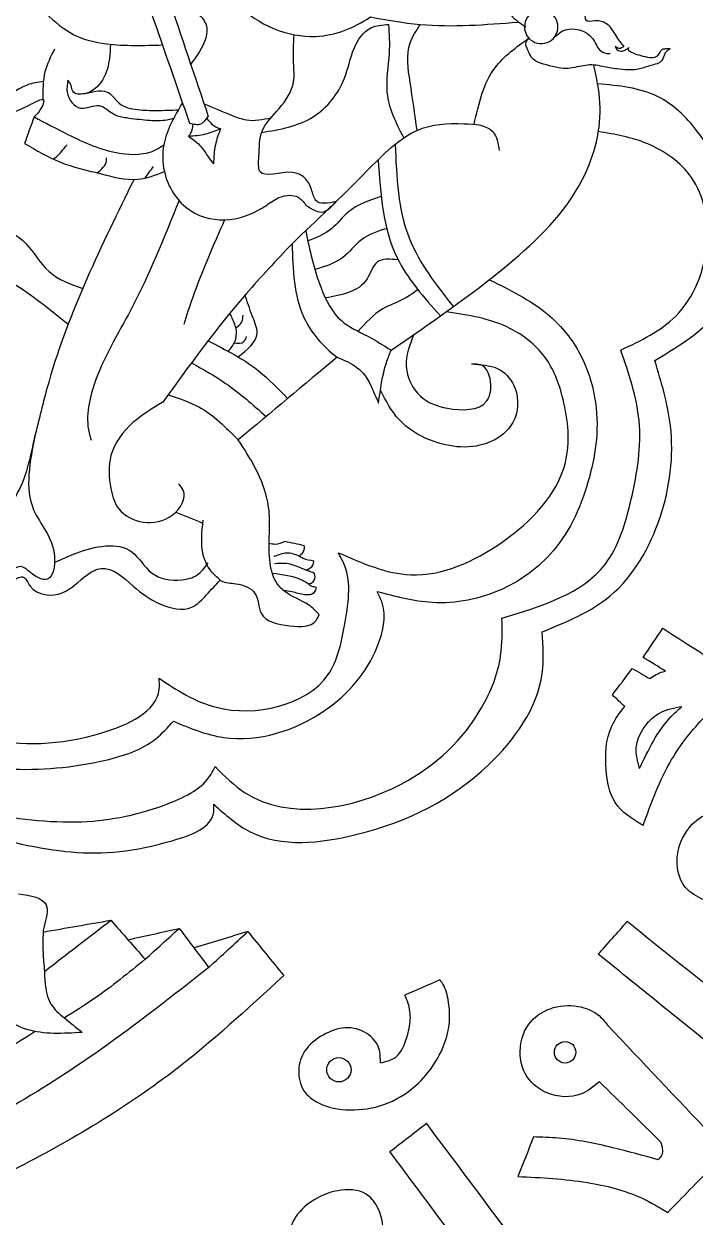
# Model space of a CAD drawing. Header units: millimetres. Extents: x -244126 to 368105, y -173968 to 259060.
# Drawn here: x -169403.8 to -169176.9, y 75238.8 to 75642 of the extents above; entities that cross this region are included whole.
import ezdxf
from ezdxf.enums import TextEntityAlignment as Align

# ---------------------------------------------------------------- set-up
doc = ezdxf.new("R2010")
doc.units = ezdxf.units.MM
doc.header["$MEASUREMENT"] = 0
for name, color, linetype in [('A00-TITLEBLOCK+XREF', 7, 'Continuous'), ('HEADtext', 7, 'Continuous'), ('LOGO', 7, 'Continuous')]:
    doc.layers.add(name, color=color, linetype=linetype)
doc.styles.add('Cordia2', font='cordia.shx', dxfattribs={"height": 0.2})

# ---------------------------------------------------------------- blocks, each defined once
blk = doc.blocks.new('LOGO-DPT')
at = {"layer": 'LOGO'}
h = blk.add_hatch(color=256, dxfattribs=at)
edge = h.paths.add_edge_path(flags=17)
edge.add_arc((-0.0088, 1.9995), 1.9837, 0, 360)
edge = h.paths.add_edge_path()
edge.add_arc((-0.0088, 1.9995), 1.9995, 0, 360)
for centre, radius in [((-0.0088, 1.9995), 1.9995), ((-0.0088, 1.9995), 1.9837), ((-0.0088, 1.9995), 1.9417), ((1.0186, 1.0174), 0.01), ((0.808, 1.0011), 0.0113)]:
    blk.add_circle(centre, radius, dxfattribs=at)
for centre, radius, start, end in [((0.9964, 1.9716), 0.0156, 136.2052, 51.1146), ((-0.0088, 1.9889), 1.7684, 270.6414, 329.7542), ((-0.0088, 1.9889), 1.7264, 271.9438, 328.8955)]:
    blk.add_arc(centre, radius, start, end, dxfattribs=at)
for points, knots in [([(0.7501, 2.2365), (0.7333, 2.2149), (0.7022, 2.1745), (0.6832, 2.1077), (0.6805, 2.0448), (0.7105, 1.9831), (0.7786, 1.9534), (0.8221, 1.9704), (0.8373, 1.9808)], [0, 0, 0, 0, 0.1548948, 0.2886135, 0.3894909, 0.5090177, 0.659547, 0.7613928, 0.7613928, 0.7613928, 0.7613928]), ([(0.9583, 2.0476), (0.9583, 2.0468), (0.9585, 2.0379), (0.9614, 2.0165), (0.9605, 1.9855), (0.977, 1.9749), (0.9821, 1.9716)], [0.2013422, 0.2013422, 0.2013422, 0.2013422, 0.2059578, 0.2533221, 0.3272275, 0.3605802, 0.3605802, 0.3605802, 0.3605802]), ([(1.0372, 1.9834), (1.0371, 1.9812), (1.0368, 1.9756), (1.048, 1.9786), (1.0588, 1.9756), (1.065, 1.9638), (1.0704, 1.9563), (1.0734, 1.9533)], [0, 0, 0, 0, 0.01034709, 0.02702269, 0.04785386, 0.07412685, 0.09849146, 0.09849146, 0.09849146, 0.09849146]), ([(1.0453, 1.9361), (1.0402, 1.9365), (1.0294, 1.9339), (1.0162, 1.932), (1.002, 1.9363), (0.9883, 1.9384), (0.9843, 1.9496), (0.9809, 1.9559), (0.9836, 1.9594), (0.985, 1.9611)], [0.342554, 0.342554, 0.342554, 0.342554, 0.3718445, 0.4051954, 0.4160358, 0.4572298, 0.4709351, 0.482843, 0.4941567, 0.4941567, 0.4941567, 0.4941567]), ([(1.0772, 1.9517), (1.0769, 1.9502), (1.0818, 1.9468), (1.0909, 1.9444), (1.101, 1.9421), (1.1066, 1.946), (1.1082, 1.9514), (1.1123, 1.9512), (1.1185, 1.9519), (1.1131, 1.9494), (1.1107, 1.946), (1.1093, 1.9379), (1.0981, 1.936), (1.0851, 1.9306), (1.0691, 1.9319), (1.0553, 1.9342), (1.0481, 1.9359), (1.0454, 1.9361), (1.0453, 1.9361)], [0.1052995, 0.1052995, 0.1052995, 0.1052995, 0.1119519, 0.1407776, 0.1583284, 0.1670891, 0.1777789, 0.1839761, 0.1918641, 0.1981819, 0.2050222, 0.2183583, 0.2395342, 0.2606031, 0.3009197, 0.3267108, 0.3418401, 0.342554, 0.342554, 0.342554, 0.342554]), ([(0.4259, 1.9333), (0.4299, 1.9307), (0.4492, 1.9305), (0.4544, 1.9003), (0.4878, 1.8882), (0.5086, 1.8915), (0.5378, 1.9093), (0.5297, 1.8927), (0.5253, 1.8888), (0.5242, 1.8878)], [0.0451636, 0.0451636, 0.0451636, 0.0451636, 0.0763861, 0.1339496, 0.1863492, 0.2546421, 0.2832475, 0.3087228, 0.318188, 0.318188, 0.318188, 0.318188]), ([(0.6173, 1.8296), (0.587, 1.7682), (0.549, 1.691), (0.5295, 1.6089), (0.5253, 1.5921)], [0, 0, 0, 0, 0.3876333, 0.4863886, 0.4863886, 0.4863886, 0.4863886]), ([(0.7644, 1.7698), (0.7652, 1.7457), (0.7665, 1.7048), (0.793, 1.6743), (0.8063, 1.6641)], [0, 0, 0, 0, 0.1325647, 0.2246851, 0.2246851, 0.2246851, 0.2246851]), ([(0.7711, 1.4791), (0.7672, 1.4806), (0.7597, 1.4835), (0.7517, 1.4801), (0.7478, 1.4788), (0.7475, 1.4787)], [0.02686888, 0.02686888, 0.02686888, 0.02686888, 0.04993711, 0.07160654, 0.07339436, 0.07339436, 0.07339436, 0.07339436]), ([(0.7776, 1.4661), (0.7762, 1.4666), (0.7701, 1.4689), (0.7606, 1.4731), (0.7518, 1.4722), (0.7481, 1.4719)], [0.0143922, 0.0143922, 0.0143922, 0.0143922, 0.02289437, 0.05132587, 0.07225411, 0.07225411, 0.07225411, 0.07225411]), ([(0.6975, 1.4568), (0.6978, 1.4566), (0.702, 1.4541), (0.7141, 1.454), (0.7336, 1.4473), (0.7325, 1.4194), (0.7604, 1.4136), (0.7847, 1.4127), (0.7888, 1.4228), (0.7896, 1.4249)], [0.1086964, 0.1086964, 0.1086964, 0.1086964, 0.1112848, 0.137654, 0.1754565, 0.2125464, 0.267763, 0.3149094, 0.3273982, 0.3273982, 0.3273982, 0.3273982]), ([(0.7459, 1.4632), (0.7555, 1.4621), (0.7677, 1.4607), (0.778, 1.4546), (0.7801, 1.4532)], [0, 0, 0, 0, 0.05380225, 0.06844342, 0.06844342, 0.06844342, 0.06844342]), ([(0.5096, 1.1648), (0.5211, 1.1631), (0.541, 1.1602), (0.5347, 1.1399), (0.5329, 1.131), (0.5326, 1.1293)], [0, 0, 0, 0, 0.0532073, 0.0916154, 0.1006038, 0.1006038, 0.1006038, 0.1006038])]:
    blk.add_open_spline(points, degree=3, knots=knots, dxfattribs=at)
for points in [[(0.6489, 1.9998), (0.6864, 1.8882)], [(0.6709, 1.9882), (0.6845, 1.9736), (0.6782, 1.9486), (0.6701, 1.9369)], [(0.5352, 1.9841), (0.5613, 1.9643), (0.5916, 1.9559), (0.6437, 1.9548)], [(0.6333, 1.9848), (0.6689, 1.8821)], [(0.8373, 1.9808), (0.8836, 1.9739), (0.9751, 1.9761)], [(0.7361, 1.8733), (0.7842, 1.888), (0.8132, 1.9237), (0.8222, 1.9516), (0.8378, 1.9706), (0.8546, 1.9739)], [(0.8684, 1.8683), (0.8531, 1.9104), (0.8551, 1.947), (0.8546, 1.9739)], [(0.8809, 1.8753), (0.8743, 1.9201), (0.8743, 1.9567), (0.884, 1.9739)], [(1.0076, 1.9608), (1.0171, 1.9681), (1.0442, 1.9609), (1.0518, 1.9492), (1.0595, 1.9467), (1.0605, 1.9467)], [(0.5953, 1.9555), (0.5915, 1.9295), (0.5878, 1.9221), (0.5714, 1.9094), (0.5602, 1.9117), (0.5588, 1.9169), (0.5558, 1.9221)], [(0.8055, 1.809), (0.7867, 1.81), (0.7825, 1.8204), (0.7763, 1.8309), (0.7648, 1.8361), (0.7345, 1.8371), (0.7335, 1.8507), (0.7366, 1.8746), (0.7523, 1.8955), (0.7658, 1.9205), (0.7658, 1.9382), (0.7664, 1.9642)], [(0.9339, 1.881), (0.9534, 1.9336), (0.985, 1.9611)], [(0.435, 1.952), (0.4524, 1.9327), (0.4647, 1.9178), (0.4875, 1.9073), (0.5058, 1.9117), (0.5181, 1.9178), (0.5332, 1.9211)], [(0.5327, 1.9039), (0.5347, 1.93), (0.5435, 1.951)], [(1.0734, 1.9533), (1.069, 1.9515), (1.0653, 1.9533)], [(1.0653, 1.9533), (1.0681, 1.9496), (1.0728, 1.9493), (1.076, 1.9509), (1.0784, 1.9524)], [(0.8566, 1.6707), (0.9653, 1.7503), (1.0349, 1.8299), (1.0511, 1.9009), (1.0453, 1.9361)], [(0.5558, 1.9221), (0.555, 1.9109), (0.5677, 1.896), (0.5848, 1.8983), (0.599, 1.8901), (0.6102, 1.8871), (0.6296, 1.8849), (0.646, 1.8849), (0.6543, 1.8866)], [(0.5732, 1.9099), (0.5938, 1.9102), (0.6035, 1.9005), (0.6206, 1.8946), (0.6385, 1.8938), (0.6586, 1.8944)], [(1.1021, 1.6611), (1.1654, 1.7146), (1.1752, 1.7876), (1.1411, 1.8752), (1.1046, 1.9068), (1.0489, 1.9186)], [(0.6624, 1.901), (0.645, 1.8619), (0.6455, 1.8369), (0.6699, 1.8006), (0.7064, 1.7923), (0.7408, 1.8058), (0.7533, 1.8131), (0.77, 1.8131), (0.7773, 1.8058)], [(0.6825, 1.9), (0.7085, 1.8892), (0.722, 1.885), (0.7449, 1.887)], [(0.5242, 1.8878), (0.5154, 1.8632)], [(0.5242, 1.8878), (0.5557, 1.8715), (0.6039, 1.854), (0.638, 1.8575), (0.645, 1.8619)], [(0.6689, 1.8821), (0.6796, 1.8814), (0.6864, 1.8882)], [(0.6719, 1.8814), (0.6698, 1.8724), (0.668, 1.8699)], [(0.668, 1.8699), (0.6838, 1.8719), (0.6978, 1.8769)], [(0.685, 1.8862), (0.6947, 1.878), (0.6978, 1.8769)], [(0.6978, 1.8769), (0.693, 1.8617), (0.6913, 1.8442)], [(0.7644, 1.7698), (0.8338, 1.8372), (0.8821, 1.8758), (0.9245, 1.8815), (0.9515, 1.8738), (0.9573, 1.8565)], [(0.668, 1.8699), (0.6799, 1.8598), (0.6865, 1.8504), (0.6913, 1.8442)], [(1.0705, 1.6708), (1.1216, 1.7025), (1.1508, 1.7706), (1.1362, 1.8314), (1.0948, 1.863), (1.0496, 1.8742)], [(0.5154, 1.8632), (0.5488, 1.8456), (0.5857, 1.8351), (0.6209, 1.8298), (0.6455, 1.8369)], [(0.5424, 1.8484), (0.5522, 1.8584), (0.5549, 1.8619)], [(0.8604, 1.8624), (0.8737, 1.7744), (0.9146, 1.7111)], [(0.5831, 1.8358), (0.5916, 1.847), (0.5916, 1.8496)], [(0.8445, 1.848), (0.8622, 1.7568), (0.9026, 1.7026)], [(0.6275, 1.8309), (0.6354, 1.8417)], [(0.8475, 1.8138), (0.8166, 1.7992), (0.801, 1.7837), (0.7791, 1.7724)], [(0.6592, 1.8099), (0.6143, 1.7083), (0.5802, 1.6387), (0.5761, 1.591), (0.5774, 1.5869)], [(0.7773, 1.8058), (0.794, 1.7996), (0.8024, 1.8058), (0.8055, 1.809)], [(0.44, 1.7852), (0.5138, 1.7728), (0.5382, 1.7439), (0.5695, 1.7282)], [(0.7016, 1.792), (0.6717, 1.7192), (0.6635, 1.6946)], [(0.7771, 1.7818), (0.7914, 1.7286), (0.8103, 1.6982), (0.8349, 1.6837), (0.8566, 1.6707)], [(0.8526, 1.7841), (0.829, 1.7733), (0.8114, 1.7568), (0.7857, 1.7458)], [(0.7644, 1.7698), (0.7216, 1.7231), (0.6441, 1.6223)], [(0.4307, 1.756), (0.4758, 1.747), (0.5306, 1.715), (0.556, 1.6949)], [(0.8633, 1.7547), (0.8436, 1.7526), (0.8342, 1.7371), (0.7953, 1.7193)], [(0.948, 1.7363), (1.0018, 1.7046), (1.0312, 1.6695), (1.0481, 1.5922), (1.0424, 1.5571), (1.0103, 1.4874), (0.9602, 1.4484), (0.8947, 1.4359), (0.8437, 1.446)], [(0.7142, 1.6645), (0.7318, 1.6866), (0.7274, 1.7026), (0.7207, 1.7221)], [(0.8816, 1.727), (0.8685, 1.7184), (0.8488, 1.7091), (0.8259, 1.6883)], [(0.7051, 1.6697), (0.7111, 1.6786), (0.7126, 1.6889), (0.7086, 1.7004), (0.7066, 1.7053)], [(0.7121, 1.6915), (0.7176, 1.6971), (0.7188, 1.7034)], [(0.8074, 1.4823), (0.8749, 1.4617), (0.96, 1.4922), (1.0189, 1.5663), (1.0167, 1.6252), (0.9993, 1.6649), (0.9673, 1.691), (0.9082, 1.7065)], [(0.6862, 1.6794), (0.7333, 1.6515), (0.7603, 1.6257)], [(0.7106, 1.6776), (0.7193, 1.6784), (0.7221, 1.6834)], [(0.8778, 1.6853), (0.8707, 1.6557), (0.8839, 1.6279), (0.9091, 1.6167), (0.9455, 1.6233), (0.9495, 1.6385), (0.9402, 1.657), (0.9316, 1.6577)], [(0.845, 1.6215), (0.8523, 1.6591), (0.8566, 1.6707)], [(0.9598, 1.4214), (1.0558, 1.4714), (1.0802, 1.5322), (1.0875, 1.6052), (1.0705, 1.6708)], [(0.6708, 1.6589), (0.7026, 1.6398), (0.7403, 1.609)], [(0.8063, 1.6641), (0.7142, 1.5873)], [(0.8063, 1.6641), (0.8162, 1.6598), (0.8325, 1.647), (0.8391, 1.6347), (0.845, 1.6215)], [(0.9349, 1.6578), (0.9581, 1.6524), (0.972, 1.6352), (0.97, 1.6034), (0.9495, 1.5856), (0.8932, 1.5869), (0.8641, 1.6061), (0.8466, 1.6334)], [(0.9973, 1.4086), (1.0607, 1.4422), (1.107, 1.5152), (1.1167, 1.6003), (1.1021, 1.6611)], [(0.6441, 1.6223), (0.6163, 1.6033), (0.5958, 1.5727), (0.5958, 1.542), (0.6032, 1.523), (0.6529, 1.5172), (0.6631, 1.5406), (0.6587, 1.5464)], [(0.649, 1.6291), (0.6777, 1.6179), (0.7142, 1.5873)], [(0.4886, 1.5103), (0.5071, 1.5346), (0.5253, 1.5921)], [(0.5253, 1.5921), (0.5238, 1.5223), (0.5432, 1.4784), (0.5368, 1.4577), (0.5186, 1.4655), (0.5122, 1.4694), (0.5044, 1.4655), (0.5044, 1.4564)], [(0.7896, 1.4249), (0.7798, 1.4337), (0.7573, 1.4464), (0.7495, 1.4552), (0.7436, 1.4757), (0.7426, 1.5246), (0.7299, 1.5617), (0.7142, 1.5873)], [(0.6562, 1.5201), (0.681, 1.5099)], [(0.6975, 1.4568), (0.6887, 1.4655), (0.6818, 1.4801), (0.6818, 1.5126)], [(0.5433, 1.4731), (0.5635, 1.4819), (0.6153, 1.483), (0.6337, 1.4635), (0.6618, 1.4571), (0.6758, 1.4614), (0.6864, 1.4729)], [(0.7579, 1.4926), (0.7484, 1.49), (0.7431, 1.4909)], [(0.7758, 1.4888), (0.7579, 1.4926)], [(0.7711, 1.4791), (0.7758, 1.4852), (0.7758, 1.4888)], [(0.6407, 1.3654), (0.6937, 1.3384), (0.798, 1.3688), (0.8132, 1.4144), (0.8132, 1.4706), (0.8074, 1.4823)], [(0.7711, 1.4791), (0.7746, 1.4773), (0.7847, 1.4748)], [(0.5044, 1.4564), (0.5144, 1.4594), (0.5206, 1.4512), (0.5505, 1.445), (0.5732, 1.4615), (0.5866, 1.4677), (0.6166, 1.4512), (0.6413, 1.4347), (0.6712, 1.4316), (0.6847, 1.443), (0.6975, 1.4568)], [(0.7776, 1.4661), (0.7838, 1.4707), (0.7847, 1.4748)], [(0.7776, 1.4661), (0.7803, 1.4653), (0.7847, 1.4636)], [(0.7801, 1.4532), (0.7841, 1.4553), (0.7856, 1.4615), (0.7847, 1.4636)], [(0.6539, 1.3255), (0.7008, 1.3103), (0.7957, 1.336), (0.8437, 1.3946), (0.8484, 1.4355), (0.8437, 1.446)], [(0.7866, 1.4486), (0.7844, 1.4446), (0.7764, 1.4431), (0.7642, 1.4458), (0.7566, 1.447)], [(0.7801, 1.4532), (0.7834, 1.4509), (0.787, 1.4497), (0.7866, 1.4486)], [(0.6927, 1.2833), (0.7208, 1.2588), (0.8661, 1.267), (0.9411, 1.3384), (0.9586, 1.3863), (0.9598, 1.4214)], [(1.0912, 1.3848), (1.1096, 1.412)], [(1.1096, 1.412), (1.1845, 1.3639)], [(0.6915, 1.2482), (0.7255, 1.2225), (0.8251, 1.2202), (0.9469, 1.2845), (0.9973, 1.37), (0.9973, 1.4086)], [(1.1121, 1.3721), (1.0912, 1.3848)], [(1.0627, 1.3499), (1.0811, 1.3746)], [(1.0811, 1.3746), (1.0975, 1.3651)], [(1.0975, 1.3651), (1.1096, 1.3715), (1.1121, 1.3721)], [(0.3798, 1.3451), (0.4783, 1.3096), (0.5874, 1.3147), (0.6407, 1.3553), (0.6407, 1.3654)], [(1.0912, 1.2283), (1.1178, 1.2897), (1.1489, 1.3296), (1.1845, 1.3601)], [(1.0741, 1.3392), (1.0627, 1.3499)], [(1.0912, 1.2283), (1.0652, 1.2498), (1.0569, 1.2802), (1.062, 1.3208), (1.0741, 1.3392)], [(1.088, 1.2815), (1.0849, 1.3011), (1.095, 1.3233), (1.1071, 1.3334), (1.1274, 1.3392)], [(1.088, 1.2815), (1.1172, 1.3296), (1.1274, 1.3392)], [(0.3791, 1.3208), (0.4102, 1.3009), (0.4992, 1.281), (0.5906, 1.2892), (0.6375, 1.3091), (0.6539, 1.3255)], [(0.4754, 1.2398), (0.5685, 1.2319), (0.6505, 1.2494), (0.6891, 1.2763), (0.6927, 1.2833)], [(0.4652, 1.2228), (0.5591, 1.2038), (0.6528, 1.2143), (0.6915, 1.2412), (0.6915, 1.2482)], [(1.2009, 1.1768), (1.1897, 1.1642), (1.1778, 1.1552), (1.1451, 1.1604), (1.1295, 1.1723), (1.1228, 1.1954), (1.1317, 1.2229), (1.1481, 1.2377), (1.1726, 1.2407), (1.1882, 1.2377)], [(0.5326, 1.1293), (0.5957, 1.1403)], [(0.5338, 1.0926), (0.5957, 1.1403)], [(0.5957, 1.1403), (0.6276, 1.1039)], [(0.6116, 1.1221), (0.6594, 1.1327)], [(0.6276, 1.1039), (0.6594, 1.1327)], [(0.6594, 1.1327), (0.6868, 1.0963)], [(1.0495, 1.1087), (1.0765, 1.139)], [(1.1759, 1.0591), (1.0765, 1.139)], [(0.5326, 1.1291), (0.5326, 1.1102), (0.5338, 1.0926), (0.5399, 1.0623), (0.5525, 1.0493), (0.5691, 1.0359)], [(0.7232, 1.1297), (0.6731, 1.1145)], [(0.6868, 1.0963), (0.7232, 1.1297)], [(0.7232, 1.1297), (0.7566, 1.0888)], [(0.5691, 1.0359), (0.5174, 1.0387), (0.4848, 1.0598), (0.4752, 1.0789), (0.481, 1.0933), (0.4982, 1.0961), (0.5039, 1.0808), (0.5001, 1.077)], [(0.6276, 1.1039), (0.5805, 1.0675), (0.5525, 1.0493)], [(1.1737, 1.0084), (1.0495, 1.1087)], [(0.7566, 1.0888), (0.6534, 0.9993), (0.5, 0.9053), (0.3694, 0.8476), (0.207, 0.8021), (0.0491, 0.7855), (-0.039, 0.7839)], [(0.6868, 1.0963), (0.585, 1.019), (0.4089, 0.9189), (0.2738, 0.8719), (0.1007, 0.8385), (-0.0359, 0.831)], [(0.8466, 1.0075), (0.8453, 1.0209), (0.8341, 1.0348), (0.814, 1.0401), (0.7934, 1.0334), (0.7764, 1.0187), (0.7706, 1.0008), (0.7755, 0.9816), (0.7885, 0.9705), (0.8184, 0.9638), (0.8497, 0.9687), (0.8797, 0.9865), (0.8971, 1.0071), (0.9101, 1.0392), (0.9096, 1.0669), (0.9038, 1.0825), (0.902, 1.0848)], [(0.902, 1.0848), (0.8694, 1.0705)], [(0.8466, 1.0075), (0.8609, 1.0129), (0.8712, 1.0312), (0.8745, 1.0479), (0.8725, 1.0629), (0.8694, 1.0705)], [(1.0506, 0.9899), (1.0338, 0.9787), (1.0015, 0.9798), (0.9814, 0.9977), (0.9769, 1.0144), (0.9847, 1.0434), (1.0048, 1.0579), (1.0305, 1.0601), (1.0506, 1.0512), (1.0584, 1.0423)], [(0.5254, 1.0368), (0.4165, 0.972), (0.3209, 0.9326), (0.1751, 0.8931), (0.0627, 0.878), (-0.0375, 0.8749)], [(1.0584, 1.0423), (1.1544, 0.9408)], [(1.0506, 0.9899), (1.1075, 0.9341)], [(0.8554, 0.9249), (0.8895, 0.9513)], [(0.9974, 0.8073), (0.8895, 0.9513)], [(0.9892, 0.9386), (0.9747, 0.9018)], [(1.1053, 0.9174), (1.0629, 0.9286), (1.0126, 0.9375), (0.9892, 0.9386)], [(1.1075, 0.9341), (1.1086, 0.9219), (1.1053, 0.9174)], [(0.9368, 0.8161), (0.8554, 0.9249)], [(1.1555, 0.9107), (1.1142, 0.8684)], [(0.9747, 0.9018), (1.0394, 0.8962), (1.0897, 0.8818), (1.1142, 0.8684)], [(0.829, 0.8106), (0.8433, 0.8304), (0.8488, 0.849), (0.8433, 0.8743), (0.8334, 0.8853), (0.807, 0.8886), (0.7883, 0.882), (0.7696, 0.8666), (0.7619, 0.8501), (0.763, 0.8315), (0.7674, 0.8216)]]:
    blk.add_spline(points, degree=3, dxfattribs=at)
blk = doc.blocks.new('Titleblock-Andaman2')
at = {"layer": 'A00-TITLEBLOCK+XREF', "color": 4, "xscale": 0.7262243188078131, "yscale": 0.7262243188078131, "zscale": 0.7262243188078131}
blk.add_blockref('LOGO-DPT', (74.76305, 30.5841), dxfattribs=at)
at = {"layer": 'HEADtext', "color": 3, "style": 'Cordia2'}
for tag, p in [('P-NAME1', (78.07692, 26.21718)), ('P-NAME2', (78.07692, 25.61718)), ('TITLE1', (78.07692, 16.38335)), ('TITLE2', (78.07692, 15.78335)), ('DRAW-NAME1', (79.34458, 14.93445)), ('DRAW-NAME2', (79.34458, 14.33445))]:
    blk.add_attdef(tag, text='', height=0.2, dxfattribs=at).set_placement(p, align=Align.CENTER)
for tag, p in [('SCALE-A1', (75.84069, 2.55049)), ('SCALE-A3', (75.84069, 2.18268)), ('DWG.NO', (80.33022, 1.33004)), ('DATE', (75.32411, 1.33004))]:
    blk.add_attdef(tag, p, '', height=0.2, dxfattribs=at)

msp = doc.modelspace()

# ---------------------------------------------------------------- block references
at = {"color": 1, "xscale": 500, "yscale": 500, "zscale": 500}
msp.add_blockref('Titleblock-Andaman2', (-206972.21907, 59632.99742), dxfattribs=at)

doc.saveas('drawing.dxf')
